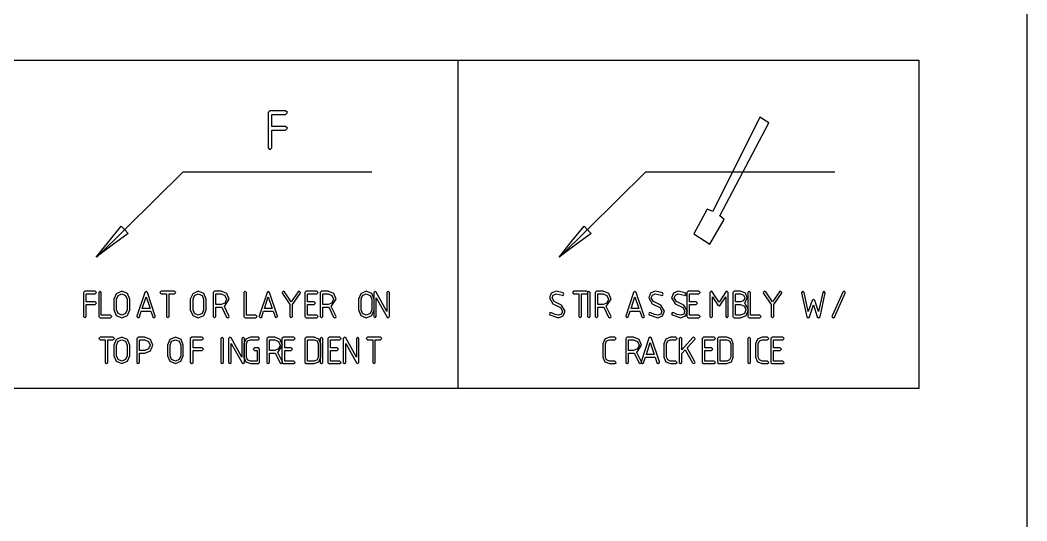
# Model space of a CAD drawing. Header units: metres. Extents: x 0 to 16.5, y 0 to 11.5.
# Drawn here: x 14.681 to 16.512, y 8.034 to 8.944 of the extents above; entities that cross this region are included whole.
import ezdxf

# ---------------------------------------------------------------- set-up
doc = ezdxf.new("R2010")
doc.units = ezdxf.units.M

msp = doc.modelspace()

# ---------------------------------------------------------------- linework, layer by layer
for points in [[(0.0104, 11.5461), (16.5118, 11.5461), (16.5118, 0.0104), (0.0104, 0.0104), (0.0104, 11.5461)], [(12.9629, 8.8708), (16.3156, 8.8708), (16.3156, 8.2745), (12.9629, 8.2745), (12.9629, 8.8708)], [(15.1356, 8.7083), (15.139, 8.7119), (15.139, 8.7438), (15.1639, 8.7438), (15.1674, 8.7474), (15.1639, 8.7508), (15.139, 8.7508), (15.139, 8.7721), (15.1639, 8.7721), (15.1674, 8.7757), (15.1639, 8.7792), (15.1356, 8.7792), (15.1321, 8.7757), (15.1321, 8.7119), (15.1356, 8.7083)], [(15.941, 8.5962), (15.9308, 8.6004), (15.9064, 8.5556), (15.9354, 8.5367), (15.9615, 8.5814), (15.9535, 8.588), (16.0428, 8.7572), (16.0263, 8.7675), (15.941, 8.5962)], [(14.8717, 8.5626), (14.8781, 8.5558), (14.849, 8.5345), (14.8199, 8.5132), (14.8425, 8.5412), (14.8653, 8.5693), (14.8717, 8.5626)], [(14.8717, 8.5626), (14.8781, 8.5558), (14.849, 8.5345), (14.8199, 8.5132), (14.8425, 8.5412), (14.8653, 8.5693), (14.8717, 8.5626)], [(15.7132, 8.5626), (15.7196, 8.5558), (15.6904, 8.5345), (15.6612, 8.5132), (15.684, 8.5412), (15.7067, 8.5693), (15.7132, 8.5626)], [(15.7132, 8.5626), (15.7196, 8.5558), (15.6904, 8.5345), (15.6612, 8.5132), (15.684, 8.5412), (15.7067, 8.5693), (15.7132, 8.5626)], [(14.7989, 8.4028), (14.8012, 8.4052), (14.8012, 8.4269), (14.8181, 8.4269), (14.8204, 8.4292), (14.8181, 8.4316), (14.8012, 8.4316), (14.8012, 8.4461), (14.8181, 8.4461), (14.8204, 8.4485), (14.8181, 8.4509), (14.7989, 8.4509), (14.7964, 8.4485), (14.7964, 8.4052), (14.7989, 8.4028)], [(14.8242, 8.4052), (14.8267, 8.4028), (14.8458, 8.4028), (14.8482, 8.4052), (14.8458, 8.4076), (14.829, 8.4076), (14.829, 8.4485), (14.8267, 8.4509), (14.8242, 8.4485), (14.8242, 8.4052)], [(14.8808, 8.4365), (14.8767, 8.4467), (14.8664, 8.4509), (14.8563, 8.4466), (14.8519, 8.4365), (14.8519, 8.4173), (14.8563, 8.407), (14.8664, 8.4028), (14.8765, 8.407), (14.8808, 8.4173), (14.8808, 8.4365)], [(14.8732, 8.4103), (14.8664, 8.4076), (14.8596, 8.4103), (14.8568, 8.4171), (14.8568, 8.4365), (14.8596, 8.4433), (14.8664, 8.4461), (14.8732, 8.4433), (14.8761, 8.4365), (14.8761, 8.4171), (14.8732, 8.4103)], [(14.9272, 8.4059), (14.9128, 8.449), (14.9104, 8.4509), (14.9081, 8.4489), (14.8937, 8.4059), (14.8936, 8.4052), (14.8961, 8.4028), (14.8983, 8.4044), (14.9017, 8.4148), (14.9192, 8.4148), (14.9226, 8.4044), (14.9249, 8.4028), (14.9274, 8.4052), (14.9272, 8.4059)], [(14.9176, 8.4195), (14.9033, 8.4195), (14.9104, 8.441), (14.9176, 8.4195)], [(14.9378, 8.4461), (14.9474, 8.4461), (14.9474, 8.4052), (14.9497, 8.4028), (14.9521, 8.4052), (14.9521, 8.4461), (14.9618, 8.4461), (14.9642, 8.4485), (14.9618, 8.4509), (14.9378, 8.4509), (14.9354, 8.4485), (14.9378, 8.4461)], [(15.0197, 8.4365), (15.0156, 8.4467), (15.0053, 8.4509), (14.9951, 8.4466), (14.9908, 8.4365), (14.9908, 8.4173), (14.9951, 8.407), (15.0053, 8.4028), (15.0154, 8.407), (15.0197, 8.4173), (15.0197, 8.4365)], [(15.0121, 8.4103), (15.0053, 8.4076), (14.9985, 8.4103), (14.9957, 8.4171), (14.9957, 8.4365), (14.9985, 8.4433), (15.0053, 8.4461), (15.0121, 8.4433), (15.015, 8.4365), (15.015, 8.4171), (15.0121, 8.4103)], [(15.0614, 8.4364), (15.0572, 8.4467), (15.0469, 8.4509), (15.035, 8.4509), (15.0325, 8.4485), (15.0325, 8.4052), (15.035, 8.4028), (15.0374, 8.4052), (15.0374, 8.422), (15.0469, 8.422), (15.0479, 8.422), (15.0568, 8.4041), (15.059, 8.4028), (15.0607, 8.4035), (15.0614, 8.4052), (15.0611, 8.4063), (15.0528, 8.4231), (15.0614, 8.4364)], [(15.0469, 8.4461), (15.0537, 8.4433), (15.0567, 8.4365), (15.0537, 8.4296), (15.0469, 8.4268), (15.0374, 8.4268), (15.0374, 8.4461), (15.0469, 8.4461)], [(15.0881, 8.4052), (15.0906, 8.4028), (15.1097, 8.4028), (15.1121, 8.4052), (15.1097, 8.4076), (15.0929, 8.4076), (15.0929, 8.4485), (15.0906, 8.4509), (15.0881, 8.4485), (15.0881, 8.4052)], [(15.1494, 8.4059), (15.135, 8.449), (15.1326, 8.4509), (15.1303, 8.4489), (15.116, 8.4059), (15.1158, 8.4052), (15.1183, 8.4028), (15.1206, 8.4044), (15.1239, 8.4148), (15.1414, 8.4148), (15.1449, 8.4044), (15.1471, 8.4028), (15.1496, 8.4052), (15.1494, 8.4059)], [(15.1399, 8.4195), (15.1256, 8.4195), (15.1326, 8.441), (15.1399, 8.4195)], [(15.1908, 8.4471), (15.1913, 8.4485), (15.1887, 8.4509), (15.1868, 8.4498), (15.1744, 8.4317), (15.1619, 8.4498), (15.16, 8.4509), (15.1576, 8.4485), (15.1582, 8.4471), (15.1719, 8.4269), (15.1719, 8.4052), (15.1743, 8.4028), (15.1768, 8.4052), (15.1768, 8.4267), (15.1908, 8.4471)], [(15.2017, 8.4028), (15.2208, 8.4028), (15.2232, 8.4052), (15.2208, 8.4076), (15.204, 8.4076), (15.204, 8.4269), (15.216, 8.4269), (15.2185, 8.4292), (15.216, 8.4316), (15.204, 8.4316), (15.204, 8.4461), (15.2208, 8.4461), (15.2232, 8.4485), (15.2208, 8.4509), (15.2017, 8.4509), (15.1992, 8.4485), (15.1992, 8.4052), (15.2017, 8.4028)], [(15.2558, 8.4364), (15.2517, 8.4467), (15.2414, 8.4509), (15.2294, 8.4509), (15.2269, 8.4485), (15.2269, 8.4052), (15.2294, 8.4028), (15.2318, 8.4052), (15.2318, 8.422), (15.2414, 8.422), (15.2424, 8.422), (15.2512, 8.4041), (15.2535, 8.4028), (15.2551, 8.4035), (15.2558, 8.4052), (15.2556, 8.4063), (15.2472, 8.4231), (15.2558, 8.4364)], [(15.2414, 8.4461), (15.2482, 8.4433), (15.2511, 8.4365), (15.2482, 8.4296), (15.2414, 8.4268), (15.2318, 8.4268), (15.2318, 8.4461), (15.2414, 8.4461)], [(15.3253, 8.4365), (15.3211, 8.4467), (15.3108, 8.4509), (15.3007, 8.4466), (15.2964, 8.4365), (15.2964, 8.4173), (15.3007, 8.407), (15.3108, 8.4028), (15.321, 8.407), (15.3253, 8.4173), (15.3253, 8.4365)], [(15.3176, 8.4103), (15.3108, 8.4076), (15.304, 8.4103), (15.3012, 8.4171), (15.3012, 8.4365), (15.304, 8.4433), (15.3108, 8.4461), (15.3176, 8.4433), (15.3206, 8.4365), (15.3206, 8.4171), (15.3176, 8.4103)], [(15.3289, 8.4494), (15.3267, 8.4509), (15.3242, 8.4485), (15.3242, 8.4052), (15.3267, 8.4028), (15.329, 8.4052), (15.329, 8.4393), (15.3487, 8.404), (15.3507, 8.4028), (15.3531, 8.4052), (15.3531, 8.4485), (15.3507, 8.4509), (15.3483, 8.4485), (15.3483, 8.4145), (15.3289, 8.4494)], [(15.6658, 8.4255), (15.6524, 8.4323), (15.6485, 8.4389), (15.6506, 8.4439), (15.6557, 8.4461), (15.6667, 8.4438), (15.6676, 8.4436), (15.6694, 8.4443), (15.6701, 8.446), (15.6686, 8.4482), (15.6557, 8.4509), (15.6471, 8.4474), (15.6436, 8.4389), (15.6501, 8.4281), (15.6638, 8.4212), (15.6678, 8.4148), (15.6657, 8.4096), (15.6604, 8.4076), (15.654, 8.4086), (15.6475, 8.4119), (15.6461, 8.4124), (15.6444, 8.4116), (15.6436, 8.41), (15.6447, 8.408), (15.6604, 8.4028), (15.669, 8.4063), (15.6725, 8.4148), (15.6658, 8.4255)], [(15.6878, 8.4461), (15.6974, 8.4461), (15.6974, 8.4052), (15.6997, 8.4028), (15.7021, 8.4052), (15.7021, 8.4461), (15.7118, 8.4461), (15.7142, 8.4485), (15.7118, 8.4509), (15.6878, 8.4509), (15.6854, 8.4485), (15.6878, 8.4461)], [(15.7179, 8.4052), (15.7179, 8.4485), (15.7156, 8.4509), (15.7131, 8.4485), (15.7131, 8.4052), (15.7156, 8.4028), (15.7179, 8.4052)], [(15.7558, 8.4364), (15.7517, 8.4467), (15.7414, 8.4509), (15.7294, 8.4509), (15.7269, 8.4485), (15.7269, 8.4052), (15.7294, 8.4028), (15.7318, 8.4052), (15.7318, 8.422), (15.7414, 8.422), (15.7424, 8.422), (15.7512, 8.4041), (15.7535, 8.4028), (15.7551, 8.4035), (15.7558, 8.4052), (15.7556, 8.4063), (15.7472, 8.4231), (15.7558, 8.4364)], [(15.7414, 8.4461), (15.7482, 8.4433), (15.7511, 8.4365), (15.7482, 8.4296), (15.7414, 8.4268), (15.7318, 8.4268), (15.7318, 8.4461), (15.7414, 8.4461)], [(15.8161, 8.4059), (15.8017, 8.449), (15.7993, 8.4509), (15.7969, 8.4489), (15.7826, 8.4059), (15.7825, 8.4052), (15.785, 8.4028), (15.7872, 8.4044), (15.7906, 8.4148), (15.8081, 8.4148), (15.8115, 8.4044), (15.8137, 8.4028), (15.8163, 8.4052), (15.8161, 8.4059)], [(15.8065, 8.4195), (15.7922, 8.4195), (15.7993, 8.441), (15.8065, 8.4195)], [(15.8464, 8.4255), (15.8329, 8.4323), (15.829, 8.4389), (15.8311, 8.4439), (15.8362, 8.4461), (15.8472, 8.4438), (15.8482, 8.4436), (15.85, 8.4443), (15.8507, 8.446), (15.8492, 8.4482), (15.8362, 8.4509), (15.8276, 8.4474), (15.8242, 8.4389), (15.8307, 8.4281), (15.8443, 8.4212), (15.8483, 8.4148), (15.8463, 8.4096), (15.841, 8.4076), (15.8346, 8.4086), (15.8281, 8.4119), (15.8267, 8.4124), (15.825, 8.4116), (15.8242, 8.41), (15.8253, 8.408), (15.841, 8.4028), (15.8496, 8.4063), (15.8531, 8.4148), (15.8464, 8.4255)], [(15.8881, 8.4255), (15.8746, 8.4323), (15.8707, 8.4389), (15.8728, 8.4439), (15.8779, 8.4461), (15.8889, 8.4438), (15.8899, 8.4436), (15.8917, 8.4443), (15.8924, 8.446), (15.8908, 8.4482), (15.8779, 8.4509), (15.8693, 8.4474), (15.8658, 8.4389), (15.8724, 8.4281), (15.886, 8.4212), (15.89, 8.4148), (15.8879, 8.4096), (15.8826, 8.4076), (15.8762, 8.4086), (15.8697, 8.4119), (15.8683, 8.4124), (15.8667, 8.4116), (15.8658, 8.41), (15.8669, 8.408), (15.8826, 8.4028), (15.8913, 8.4063), (15.8947, 8.4148), (15.8881, 8.4255)], [(15.8961, 8.4028), (15.9153, 8.4028), (15.9176, 8.4052), (15.9153, 8.4076), (15.8985, 8.4076), (15.8985, 8.4269), (15.9104, 8.4269), (15.9129, 8.4292), (15.9104, 8.4316), (15.8985, 8.4316), (15.8985, 8.4461), (15.9153, 8.4461), (15.9176, 8.4485), (15.9153, 8.4509), (15.8961, 8.4509), (15.8936, 8.4485), (15.8936, 8.4052), (15.8961, 8.4028)], [(15.9646, 8.4497), (15.9521, 8.4312), (15.9399, 8.4497), (15.9378, 8.4509), (15.9353, 8.4485), (15.9353, 8.4052), (15.9378, 8.4028), (15.9401, 8.4052), (15.9401, 8.4406), (15.9499, 8.4259), (15.9521, 8.4244), (15.9543, 8.4259), (15.9642, 8.4406), (15.9642, 8.4052), (15.9665, 8.4028), (15.969, 8.4052), (15.969, 8.4485), (15.9665, 8.4509), (15.9646, 8.4497)], [(16.0035, 8.4389), (16, 8.4474), (15.9914, 8.4509), (15.9794, 8.4509), (15.9769, 8.4485), (15.9769, 8.4052), (15.9794, 8.4028), (15.9914, 8.4028), (16.0015, 8.407), (16.0058, 8.4173), (15.999, 8.4295), (16.0035, 8.4389)], [(15.9914, 8.4461), (15.9965, 8.444), (15.9988, 8.4389), (15.9965, 8.4337), (15.9914, 8.4316), (15.9818, 8.4316), (15.9818, 8.4461), (15.9914, 8.4461)], [(16.0047, 8.4052), (16.0072, 8.4028), (16.0264, 8.4028), (16.0287, 8.4052), (16.0264, 8.4076), (16.0096, 8.4076), (16.0096, 8.4485), (16.0072, 8.4509), (16.0047, 8.4485), (16.0047, 8.4052)], [(16.0658, 8.4471), (16.0663, 8.4485), (16.0637, 8.4509), (16.0618, 8.4498), (16.0494, 8.4317), (16.0369, 8.4498), (16.035, 8.4509), (16.0326, 8.4485), (16.0332, 8.4471), (16.0469, 8.4269), (16.0469, 8.4052), (16.0493, 8.4028), (16.0518, 8.4052), (16.0518, 8.4267), (16.0658, 8.4471)], [(16.126, 8.4344), (16.1236, 8.4364), (16.1212, 8.4344), (16.1144, 8.4141), (16.1067, 8.4489), (16.1044, 8.4509), (16.1019, 8.4484), (16.1021, 8.4479), (16.1117, 8.4048), (16.114, 8.4028), (16.1164, 8.4048), (16.1236, 8.4265), (16.1308, 8.4048), (16.1332, 8.4028), (16.1357, 8.4048), (16.1451, 8.4479), (16.1453, 8.4484), (16.1429, 8.4509), (16.1406, 8.4489), (16.1328, 8.4141), (16.126, 8.4344)], [(16.1583, 8.4035), (16.16, 8.4028), (16.1622, 8.4042), (16.1813, 8.4475), (16.1815, 8.4485), (16.1808, 8.4502), (16.1792, 8.4509), (16.1769, 8.4494), (16.1578, 8.4061), (16.1575, 8.4052), (16.1583, 8.4035)], [(15.9914, 8.4269), (15.9982, 8.424), (16.0011, 8.4173), (15.9982, 8.4104), (15.9914, 8.4076), (15.9818, 8.4076), (15.9818, 8.4269), (15.9914, 8.4269)], [(14.8267, 8.3627), (14.8362, 8.3627), (14.8362, 8.3218), (14.8386, 8.3194), (14.841, 8.3218), (14.841, 8.3627), (14.8507, 8.3627), (14.8531, 8.3651), (14.8507, 8.3675), (14.8267, 8.3675), (14.8243, 8.3651), (14.8267, 8.3627)], [(14.8808, 8.3531), (14.8767, 8.3633), (14.8664, 8.3675), (14.8563, 8.3633), (14.8519, 8.3531), (14.8519, 8.3339), (14.8563, 8.3237), (14.8664, 8.3194), (14.8765, 8.3237), (14.8808, 8.3339), (14.8808, 8.3531)], [(14.8936, 8.3651), (14.8936, 8.3218), (14.8961, 8.3194), (14.8985, 8.3218), (14.8985, 8.3386), (14.9081, 8.3386), (14.9185, 8.3427), (14.9225, 8.3531), (14.9183, 8.3633), (14.9081, 8.3675), (14.8961, 8.3675), (14.8936, 8.3651)], [(14.9781, 8.3531), (14.9739, 8.3633), (14.9636, 8.3675), (14.9535, 8.3633), (14.9492, 8.3531), (14.9492, 8.3339), (14.9535, 8.3237), (14.9636, 8.3194), (14.9737, 8.3237), (14.9781, 8.3339), (14.9781, 8.3531)], [(14.9933, 8.3194), (14.9957, 8.3218), (14.9957, 8.3435), (15.0125, 8.3435), (15.0149, 8.3459), (15.0125, 8.3483), (14.9957, 8.3483), (14.9957, 8.3627), (15.0125, 8.3627), (15.0149, 8.3651), (15.0125, 8.3675), (14.9933, 8.3675), (14.9908, 8.3651), (14.9908, 8.3218), (14.9933, 8.3194)], [(15.0512, 8.3218), (15.0512, 8.3651), (15.0489, 8.3675), (15.0464, 8.3651), (15.0464, 8.3218), (15.0489, 8.3194), (15.0512, 8.3218)], [(15.065, 8.3661), (15.0628, 8.3675), (15.0603, 8.3651), (15.0603, 8.3218), (15.0628, 8.3194), (15.0651, 8.3218), (15.0651, 8.356), (15.0849, 8.3207), (15.0868, 8.3194), (15.0892, 8.3218), (15.0892, 8.3651), (15.0868, 8.3675), (15.0844, 8.3651), (15.0844, 8.3312), (15.065, 8.3661)], [(15.095, 8.3263), (15.0929, 8.3314), (15.0929, 8.3555), (15.095, 8.3607), (15.1001, 8.3627), (15.1146, 8.3627), (15.1169, 8.3651), (15.1146, 8.3675), (15.1001, 8.3675), (15.0915, 8.364), (15.0881, 8.3555), (15.0881, 8.3314), (15.0915, 8.323), (15.1001, 8.3194), (15.1146, 8.3194), (15.1169, 8.3218), (15.1169, 8.3459), (15.1146, 8.3483), (15.1074, 8.3483), (15.1049, 8.3459), (15.1074, 8.3435), (15.1122, 8.3435), (15.1122, 8.3242), (15.1001, 8.3242), (15.095, 8.3263)], [(15.1586, 8.3531), (15.1544, 8.3633), (15.1442, 8.3675), (15.1322, 8.3675), (15.1297, 8.3651), (15.1297, 8.3218), (15.1322, 8.3194), (15.1346, 8.3218), (15.1346, 8.3386), (15.1442, 8.3386), (15.1451, 8.3386), (15.154, 8.3208), (15.1563, 8.3194), (15.1579, 8.3202), (15.1586, 8.3218), (15.1583, 8.323), (15.15, 8.3397), (15.1586, 8.3531)], [(15.16, 8.3194), (15.1792, 8.3194), (15.1815, 8.3218), (15.1792, 8.3242), (15.1624, 8.3242), (15.1624, 8.3435), (15.1743, 8.3435), (15.1768, 8.3459), (15.1743, 8.3483), (15.1624, 8.3483), (15.1624, 8.3627), (15.1792, 8.3627), (15.1815, 8.3651), (15.1792, 8.3675), (15.16, 8.3675), (15.1575, 8.3651), (15.1575, 8.3218), (15.16, 8.3194)], [(15.1992, 8.3218), (15.2017, 8.3194), (15.216, 8.3194), (15.2246, 8.323), (15.2281, 8.3314), (15.2281, 8.3555), (15.2246, 8.364), (15.216, 8.3675), (15.2017, 8.3675), (15.1992, 8.3651), (15.1992, 8.3218)], [(15.2318, 8.3218), (15.2318, 8.3651), (15.2294, 8.3675), (15.2269, 8.3651), (15.2269, 8.3218), (15.2294, 8.3194), (15.2318, 8.3218)], [(15.2433, 8.3194), (15.2625, 8.3194), (15.2649, 8.3218), (15.2625, 8.3242), (15.2457, 8.3242), (15.2457, 8.3435), (15.2576, 8.3435), (15.2601, 8.3459), (15.2576, 8.3483), (15.2457, 8.3483), (15.2457, 8.3627), (15.2625, 8.3627), (15.2649, 8.3651), (15.2625, 8.3675), (15.2433, 8.3675), (15.2408, 8.3651), (15.2408, 8.3218), (15.2433, 8.3194)], [(15.2733, 8.3661), (15.2711, 8.3675), (15.2686, 8.3651), (15.2686, 8.3218), (15.2711, 8.3194), (15.2735, 8.3218), (15.2735, 8.356), (15.2932, 8.3207), (15.2951, 8.3194), (15.2975, 8.3218), (15.2975, 8.3651), (15.2951, 8.3675), (15.2928, 8.3651), (15.2928, 8.3312), (15.2733, 8.3661)], [(15.3128, 8.3627), (15.3224, 8.3627), (15.3224, 8.3218), (15.3247, 8.3194), (15.3271, 8.3218), (15.3271, 8.3627), (15.3368, 8.3627), (15.3392, 8.3651), (15.3368, 8.3675), (15.3128, 8.3675), (15.3104, 8.3651), (15.3128, 8.3627)], [(15.7529, 8.3675), (15.7443, 8.364), (15.7408, 8.3555), (15.7408, 8.3314), (15.7443, 8.323), (15.7529, 8.3194), (15.7625, 8.3194), (15.7649, 8.3218), (15.7625, 8.3242), (15.7529, 8.3242), (15.7478, 8.3263), (15.7457, 8.3314), (15.7457, 8.3555), (15.7478, 8.3607), (15.7529, 8.3627), (15.7625, 8.3627), (15.7649, 8.3651), (15.7625, 8.3675), (15.7529, 8.3675)], [(15.8114, 8.3531), (15.8072, 8.3633), (15.7969, 8.3675), (15.785, 8.3675), (15.7825, 8.3651), (15.7825, 8.3218), (15.785, 8.3194), (15.7874, 8.3218), (15.7874, 8.3386), (15.7969, 8.3386), (15.7979, 8.3386), (15.8068, 8.3208), (15.809, 8.3194), (15.8107, 8.3202), (15.8114, 8.3218), (15.8111, 8.323), (15.8028, 8.3397), (15.8114, 8.3531)], [(15.8439, 8.3226), (15.8294, 8.3657), (15.8271, 8.3675), (15.8247, 8.3656), (15.8104, 8.3226), (15.8103, 8.3218), (15.8128, 8.3194), (15.815, 8.3211), (15.8183, 8.3314), (15.8358, 8.3314), (15.8393, 8.3211), (15.8415, 8.3194), (15.844, 8.3218), (15.8439, 8.3226)], [(15.864, 8.3675), (15.8554, 8.364), (15.8519, 8.3555), (15.8519, 8.3314), (15.8554, 8.323), (15.864, 8.3194), (15.8736, 8.3194), (15.876, 8.3218), (15.8736, 8.3242), (15.864, 8.3242), (15.8589, 8.3263), (15.8568, 8.3314), (15.8568, 8.3555), (15.8589, 8.3607), (15.864, 8.3627), (15.8736, 8.3627), (15.876, 8.3651), (15.8736, 8.3675), (15.864, 8.3675)], [(15.904, 8.3207), (15.9063, 8.3194), (15.9079, 8.3202), (15.9086, 8.3218), (15.9082, 8.323), (15.8942, 8.3484), (15.9079, 8.3635), (15.9086, 8.3651), (15.9063, 8.3675), (15.9043, 8.3667), (15.8846, 8.3448), (15.8846, 8.3651), (15.8822, 8.3675), (15.8797, 8.3651), (15.8797, 8.3218), (15.8822, 8.3194), (15.8846, 8.3218), (15.8846, 8.3378), (15.8907, 8.3446), (15.904, 8.3207)], [(15.9239, 8.3194), (15.9431, 8.3194), (15.9454, 8.3218), (15.9431, 8.3242), (15.9262, 8.3242), (15.9262, 8.3435), (15.9382, 8.3435), (15.9407, 8.3459), (15.9382, 8.3483), (15.9262, 8.3483), (15.9262, 8.3627), (15.9431, 8.3627), (15.9454, 8.3651), (15.9431, 8.3675), (15.9239, 8.3675), (15.9214, 8.3651), (15.9214, 8.3218), (15.9239, 8.3194)], [(15.9492, 8.3218), (15.9517, 8.3194), (15.966, 8.3194), (15.9746, 8.323), (15.9781, 8.3314), (15.9781, 8.3555), (15.9746, 8.364), (15.966, 8.3675), (15.9517, 8.3675), (15.9492, 8.3651), (15.9492, 8.3218)], [(16.0096, 8.3218), (16.0096, 8.3651), (16.0072, 8.3675), (16.0047, 8.3651), (16.0047, 8.3218), (16.0072, 8.3194), (16.0096, 8.3218)], [(16.0307, 8.3675), (16.0221, 8.364), (16.0186, 8.3555), (16.0186, 8.3314), (16.0221, 8.323), (16.0307, 8.3194), (16.0403, 8.3194), (16.0426, 8.3218), (16.0403, 8.3242), (16.0307, 8.3242), (16.0256, 8.3263), (16.0235, 8.3314), (16.0235, 8.3555), (16.0256, 8.3607), (16.0307, 8.3627), (16.0403, 8.3627), (16.0426, 8.3651), (16.0403, 8.3675), (16.0307, 8.3675)], [(16.0489, 8.3194), (16.0681, 8.3194), (16.0704, 8.3218), (16.0681, 8.3242), (16.0512, 8.3242), (16.0512, 8.3435), (16.0632, 8.3435), (16.0657, 8.3459), (16.0632, 8.3483), (16.0512, 8.3483), (16.0512, 8.3627), (16.0681, 8.3627), (16.0704, 8.3651), (16.0681, 8.3675), (16.0489, 8.3675), (16.0464, 8.3651), (16.0464, 8.3218), (16.0489, 8.3194)], [(14.8732, 8.327), (14.8664, 8.3242), (14.8596, 8.327), (14.8568, 8.3338), (14.8568, 8.3531), (14.8596, 8.36), (14.8664, 8.3627), (14.8732, 8.36), (14.8761, 8.3531), (14.8761, 8.3338), (14.8732, 8.327)], [(14.9081, 8.3627), (14.9149, 8.3599), (14.9178, 8.3531), (14.9149, 8.3463), (14.9081, 8.3434), (14.8985, 8.3434), (14.8985, 8.3627), (14.9081, 8.3627)], [(14.9704, 8.327), (14.9636, 8.3242), (14.9568, 8.327), (14.954, 8.3338), (14.954, 8.3531), (14.9568, 8.36), (14.9636, 8.3627), (14.9704, 8.36), (14.9733, 8.3531), (14.9733, 8.3338), (14.9704, 8.327)], [(15.1442, 8.3627), (15.151, 8.3599), (15.1539, 8.3531), (15.151, 8.3463), (15.1442, 8.3434), (15.1346, 8.3434), (15.1346, 8.3627), (15.1442, 8.3627)], [(15.216, 8.3627), (15.2213, 8.3607), (15.2233, 8.3555), (15.2233, 8.3314), (15.2213, 8.3263), (15.216, 8.3242), (15.204, 8.3242), (15.204, 8.3627), (15.216, 8.3627)], [(15.7969, 8.3627), (15.8037, 8.3599), (15.8067, 8.3531), (15.8037, 8.3463), (15.7969, 8.3434), (15.7874, 8.3434), (15.7874, 8.3627), (15.7969, 8.3627)], [(15.8343, 8.3362), (15.82, 8.3362), (15.8271, 8.3577), (15.8343, 8.3362)], [(15.966, 8.3627), (15.9713, 8.3607), (15.9733, 8.3555), (15.9733, 8.3314), (15.9713, 8.3263), (15.966, 8.3242), (15.954, 8.3242), (15.954, 8.3627), (15.966, 8.3627)]]:
    msp.add_lwpolyline(points, close=True)
for points in [[(15.4774, 8.8708), (15.4774, 8.2745)], [(14.8208, 8.5132), (14.9778, 8.6682), (15.321, 8.6682)], [(15.6622, 8.5132), (15.8192, 8.6682), (16.1624, 8.6682)]]:
    msp.add_lwpolyline(points)

doc.saveas('drawing.dxf')
